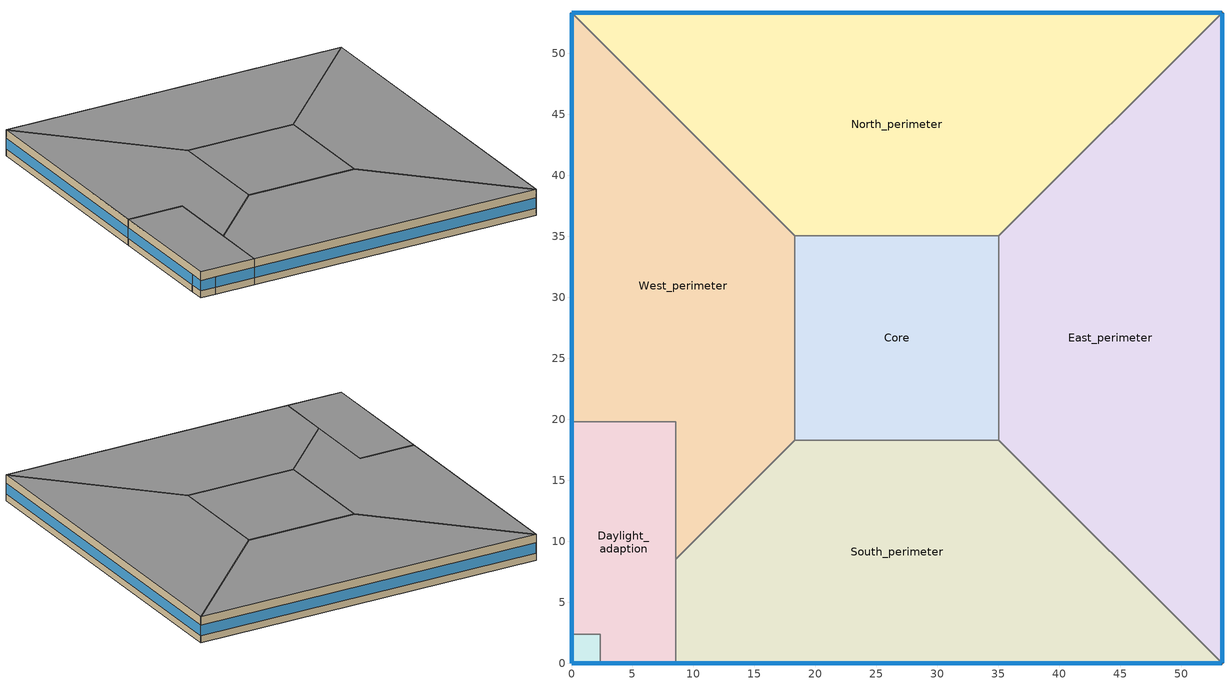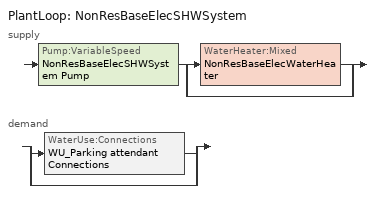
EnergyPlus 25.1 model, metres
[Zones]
Core
 floor ground (FlatRoof_Concrete8in): 35.05,35.05 35.05,18.29 18.29,18.29 18.29,35.05 z0; 35.05,35.05 35.05,18.29 18.29,18.29 18.29,35.05 z3.96
 wall to West_perimeter (IntWall_Concrete4in): 18.29,35.05 18.29,18.29 z0:3.96
 wall to North_perimeter (IntWall_Concrete4in): 35.05,35.05 18.29,35.05 z0:3.96
 wall to East_perimeter (IntWall_Concrete4in): 35.05,18.29 35.05,35.05 z0:3.96
 wall to South_perimeter (IntWall_Concrete4in): 18.29,18.29 35.05,18.29 z0:3.96
Daylight_adaption
 floor ground (FlatRoof_Concrete8in): 8.53,19.81 8.53,0 2.36,0 2.36,2.36 0,2.36 0,19.81 z0; 8.53,19.81 8.53,0 0,0 0,19.81 z3.96
 wall outside (ExtWall_Concrete4in_NoInsulation): 0,0,3.96 0,0,2.65 2.36,0,2.65 2.36,0,0 8.53,0,0 8.53,0,3.96; 0,19.81,3.96 0,19.81,0 0,2.36,0 0,2.36,2.65 0,0,2.65 0,0,3.96
 wall to South_perimeter (IntWall_Concrete4in): 8.53,0 8.53,8.53 z0:3.96
 wall to Parking_attendant (IntWall_Concrete4in): 0,2.36 2.36,2.36 2.36,0 z0:2.65
 wall to West_perimeter (IntWall_Concrete4in): 8.53,8.53 8.53,19.81 0,19.81 z0:3.96
 window (Wall Opening): 2.39,0 8.53,0 / 0,19.8 0,2.36 z1.07:2.65
 roof outside (FlatRoof_Concrete8in): 2.36,0 2.36,2.36 0,2.36 0,0 z2.65
East_perimeter
 floor ground (FlatRoof_Concrete8in): 53.34,53.34 53.34,0 35.05,18.29 35.05,35.05 z0; 53.34,53.34 53.34,0 35.05,18.29 35.05,35.05 z3.96
 wall outside (ExtWall_Concrete4in_NoInsulation): 53.34,0 53.34,53.34 z0:3.96
 wall to South_perimeter (IntWall_Concrete4in): 35.05,18.29 53.34,0 z0:3.96
 wall to North_perimeter (IntWall_Concrete4in): 53.34,53.34 35.05,35.05 z0:3.96
 window (Wall Opening): 53.34,0.03 53.34,53.31 z1.07:2.65
North_perimeter
 floor ground (FlatRoof_Concrete8in): 53.34,53.34 35.05,35.05 18.29,35.05 0,53.34 z3.96; 53.34,53.34 35.05,35.05 18.29,35.05 0,53.34 z0
 wall outside (ExtWall_Concrete4in_NoInsulation): 53.34,53.34 0,53.34 z0:3.96
 wall to West_perimeter (IntWall_Concrete4in): 0,53.34 18.29,35.05 z0:3.96
 window (Wall Opening): 53.31,53.34 0.03,53.34 z1.07:2.65
Parking_attendant
 floor ground (FlatRoof_Concrete8in): 2.36,2.36 2.36,0 0,0 0,2.36 z0
 wall outside (ExtWall_Concrete4in_Insulated): 0,2.36 0,0 2.36,0 z0:2.65
 window (Wall Opening): 0,2.35 0,0.02 z1.07:2.64; 0.02,0 2.35,0 z1.07:2.65
 roof outside (FlatRoof_Concrete8in_Insulated): 2.36,0 2.36,2.36 0,2.36 0,0 z2.65
South_perimeter
 floor ground (FlatRoof_Concrete8in): 35.05,18.29 53.34,0 8.53,0 8.53,8.53 18.29,18.29 z0; 35.05,18.29 53.34,0 8.53,0 8.53,8.53 18.29,18.29 z3.96
 wall outside (ExtWall_Concrete4in_NoInsulation): 8.53,0 53.34,0 z0:3.96
 wall to West_perimeter (IntWall_Concrete4in): 18.29,18.29 8.53,8.53 z0:3.96
 window (Wall Opening): 8.53,0 53.31,0 z1.07:2.65
West_perimeter
 floor ground (FlatRoof_Concrete8in): 0,53.34 18.29,35.05 18.29,18.29 8.53,8.53 8.53,19.81 0,19.81 z0; 0,53.34 18.29,35.05 18.29,18.29 8.53,8.53 8.53,19.81 0,19.81 z3.96
 wall outside (ExtWall_Concrete4in_NoInsulation): 0,53.34 0,19.81 z0:3.96
 window (Wall Opening): 0,53.31 0,19.81 z1.07:2.65
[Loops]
PlantLoop 'NonResBaseElecSHWSystem'
 supply: Pump:VariableSpeed 'NonResBaseElecSHWSystem Pump' > split
  | WaterHeater:Mixed 'NonResBaseElecWaterHeater'
  | bypass
 demand: split
  | WaterUse:Connections 'WU_Parking attendant Connections'
  | bypass
[Building]
Parking: North Axis {deg}=0; Loads Convergence Tolerance Value {W}=0.5; Temperature Convergence Tolerance Value {deltaC}=0.5; Solar Distribution=FullExterior; Maximum Number of Warmup Days=50
[Site:Location]
CALIFORNIA REDWOOD COAST: Latitude {deg}=38.58; Longitude {deg}=-121.49; Time Zone {hr}=-8; Elevation {m}=60.96
[SizingPeriod:DesignDay] Day of Month=21; Dry-Bulb Temperature Range Modifier Type=DefaultMultipliers; Humidity Condition Type=WetBulb; Barometric Pressure {Pa}=100594; Wind Speed {m/s}=2.9; Rain Indicator=No; Snow Indicator=No; Daylight Saving Time Indicator=No
Name | Month | Day Type | Maximum Dry-Bulb Temperature {C} | Daily Dry-Bulb Temperature Range {deltaC} | Wetbulb or DewPoint at Maximum Dry-Bulb {C} | Wind Direction {deg} | Solar Model Indicator | ASHRAE Clear Sky Optical Depth for Beam Irradiance (taub) | ASHRAE Clear Sky Optical Depth for Diffuse Irradiance (taud) | Sky Clearness
CALIFORNIA REDWOOD COAST  August .4% Condns DB=>MCWB | 8 | SummerDesignDay | 21.8 | 6.3 | 16.2 | 340 | ASHRAETau | 0.353 | 2.51
CALIFORNIA REDWOOD COAST  July .4% Condns DB=>MCWB | 7 | SummerDesignDay | 21.2 | 5.8 | 15.9 | 340 | ASHRAETau | 0.364 | 2.473
CALIFORNIA REDWOOD COAST  June .4% Condns DB=>MCWB | 6 | SummerDesignDay | 21.3 | 6.9 | 15.7 | 340 | ASHRAETau | 0.352 | 2.502
CALIFORNIA REDWOOD COAST  November .4% Condns DB=>MCWB | 11 | SummerDesignDay | 20.6 | 8.1 | 13.8 | 340 | ASHRAETau | 0.317 | 2.59
CALIFORNIA REDWOOD COAST  October .4% Condns DB=>MCWB | 10 | SummerDesignDay | 23.9 | 9.1 | 14.4 | 340 | ASHRAETau | 0.336 | 2.562
CALIFORNIA REDWOOD COAST  September .4% Condns DB=>MCWB | 9 | SummerDesignDay | 24.7 | 8.1 | 16.6 | 340 | ASHRAETau | 0.342 | 2.514
CALIFORNIA REDWOOD COAST Ann Htg 99.6% Condns DB | 12 | WinterDesignDay | -0.3 | 0 | -0.3 | 90 | ASHRAEClearSky |  |  | 0
[Site:WaterMainsTemperature]
Calculation Method=Schedule; Temperature Schedule=WaterMainCZ01
[Material] Thermal Absorptance=0.9; Solar Absorptance=0.7
Name | Roughness | Thickness {m} | Conductivity {W/m-K} | Density {kg/m3} | Specific Heat {J/kg-K} | Visible Absorptance
Concrete - 140 lb/ft3 - 4 in. | MediumRough | 0.1016 | 1.9514 | 2239.06 | 921.096 | 0.8
Concrete - 140 lb/ft3 - 8 in. | MediumRough | 0.2032 | 1.9514 | 2239.06 | 921.096 | 0.8
ExtWall_Concrete4in_Insulated Insulation | Smooth | 0.005461 | 0.0230188 | 16.0185 | 1130.436 | 0.7
FlatRoof_Concrete8in_Insulated Insulation | Smooth | 0.0629666 | 0.0230188 | 16.0185 | 1130.436 | 0.7
[WindowMaterial:SimpleGlazingSystem]
Wall Opening Material: U-Factor {W/m2-K}=1.93061; Solar Heat Gain Coefficient=0.22; Visible Transmittance=0.999
[Construction]
ExtWall_Concrete4in_NoInsulation; IntWall_Concrete4in: Concrete - 140 lb/ft3 - 4 in.
FlatRoof_Concrete8in: Concrete - 140 lb/ft3 - 8 in.
Wall Opening: Wall Opening Material
FlatRoof_Concrete8in_Insulated: Concrete - 140 lb/ft3 - 8 in., FlatRoof_Concrete8in_Insulated Insulation
ExtWall_Concrete4in_Insulated: Concrete - 140 lb/ft3 - 4 in., ExtWall_Concrete4in_Insulated Insulation
[Daylighting:Controls] Lighting Control Type=Continuous; Minimum Input Power Fraction for Continuous or ContinuousOff Dimming Control=0.1; Minimum Light Output Fraction for Continuous or ContinuousOff Dimming Control=0.1; Number of Stepped Control Steps=1; Probability Lighting will be Reset When Needed in Manual Stepped Control=1; Glare Calculation Azimuth Angle of View Direction Clockwise from Zone y-Axis {deg}=0; Fraction of Lights Controlled by Reference Point 1=0.093946; Illuminance Setpoint at Reference Point 1 {lux}=37.5; Fraction of Lights Controlled by Reference Point 2=0; Illuminance Setpoint at Reference Point 2 {lux}=50
Name | Zone or Space | Glare Calculation Daylighting Reference Point | Daylighting Reference Point 1 | Daylighting Reference Point 2
East Perimeter Zone DaylightingControls | East_Perimeter | Daylighting Control 1 | Daylighting Control 1 | Daylighting Control 2
North Perimeter Zone DaylightingControls | North_Perimeter | Daylighting Control 3 | Daylighting Control 3 | Daylighting Control 4
South Perimeter Zone DaylightingControls | South_Perimeter | Daylighting Control 5 | Daylighting Control 5 | Daylighting Control 6
West Perimeter Zone DaylightingControls | West_Perimeter | Daylighting Control 7 | Daylighting Control 7 | Daylighting Control 8
[Zone] Type=1; Ceiling Height {m}=autocalculate; Volume {m3}=autocalculate; Part of Total Floor Area=Yes
Name | Multiplier | Floor Area {m2}
Core | 3 | 562.114
East_perimeter; North_perimeter; South_perimeter; West_perimeter | 3 | 1282.19
Daylight_adaption | 1 | 169.096
Parking_attendant | 1 | 3.71612
[People] Number of People Calculation Method=People/Area; Fraction Radiant=0.3; Sensible Heat Fraction=autocalculate; Carbon Dioxide Generation Rate {m3/s-W}=3.82e-08; Enable ASHRAE 55 Comfort Warnings=No; Mean Radiant Temperature Calculation Type=EnclosureAveraged; Clothing Insulation Calculation Method=ClothingInsulationSchedule; Cold Stress Temperature Threshold {C}=15.56; Heat Stress Temperature Threshold {C}=30
Name | Zone or ZoneList or Space or SpaceList | Number of People Schedule | People per Floor Area {person/m2} | Activity Level Schedule
People_Daylight_adaption | Daylight_adaption | ParkingOccupancy | 0.0538196 | ParkingPeopleActivityLevel
People_Parking_attendant | Parking_attendant | ParkingTicketAttendantOccupancy | 0.182987 | RetailSalePeopleActivityLevel
[Lights] Design Level Calculation Method=Watts/Area; Return Air Fraction=0; Fraction Radiant=0.58; Fraction Visible=0; Fraction Replaceable=1; Return Air Fraction Calculated from Plenum Temperature=No; Return Air Fraction Function of Plenum Temperature Coefficient 1=0; Return Air Fraction Function of Plenum Temperature Coefficient 2 {1/K}=0
Name | Zone or ZoneList or Space or SpaceList | Schedule | Watts per Floor Area {W/m2}
Lights_Daylight_adaption | Daylight_adaption | ParkingLights | 8.07293
Lights_Parking_attendant | Parking_attendant | ParkingTicketAttendantLights | 12.9167
[ElectricEquipment]
Equip_Parking_attendant: Zone or ZoneList or Space or SpaceList=Parking_attendant; Schedule=ParkingTicketAttendantElecEquipment; Design Level Calculation Method=Watts/Area; Watts per Floor Area {W/m2}=4.30556; Fraction Latent=0; Fraction Radiant=0.2; Fraction Lost=0
[ZoneInfiltration:DesignFlowRate]
Infil_Parking_attendant: Zone or ZoneList or Space or SpaceList=Parking_attendant; Schedule=ParkingTicketAttendantInfiltration; Design Flow Rate Calculation Method=Flow/ExteriorWallArea; Flow Rate per Exterior Surface Area {m3/s-m2}=0.2352; Constant Term Coefficient=1; Temperature Term Coefficient=0; Velocity Term Coefficient=0.224052; Velocity Squared Term Coefficient=0; Density Basis=Outdoor
[Exterior:Lights] Control Option=AstronomicalClock
Name | Schedule | Design Level {W}
ExtLights_Motion_Parking | ParkingExtLightingMotionCtrl | 200
ExtLights_NonMotion_Parking | ParkingExtLightingNonMotionCtrl | 782.541
[DesignSpecification:OutdoorAir]
DSOA_Parking_attendant: Outdoor Air Method=Maximum; Outdoor Air Flow per Person {m3/s-person}=0.00707921; Outdoor Air Flow per Zone Floor Area {m3/s-m2}=0.001016; Outdoor Air Flow per Zone {m3/s}=0; Outdoor Air Flow Air Changes per Hour {1/hr}=0; Outdoor Air Schedule=ParkingTicketAttendantHVACAvail
[Sizing:Plant]
NonResBaseElecSHWSystem: Loop Type=Heating; Design Loop Exit Temperature {C}=57.2222; Loop Design Temperature Difference {deltaC}=44.4444; Sizing Option=NonCoincident; Zone Timesteps in Averaging Window=1
[ZoneControl:Thermostat]
ZC_Parking_attendant: Zone or ZoneList=Parking_attendant; Control Type Schedule=Parking_attendant Zn Thermostat Schedule; Control 1=TSDSP_Parking_attendant; Temperature Difference Between Cutout And Setpoint {deltaC}=0
[ThermostatSetpoint:SingleHeating]
TSDSP_Parking_attendant: Setpoint Temperature Schedule=ParkingTicketAttendantHtgSetpt
[Pump:VariableSpeed]
NonResBaseElecSHWSystem Pump: Design Maximum Flow Rate {m3/s}=Autosize; Design Pump Head {Pa}=179352; Design Power Consumption {W}=Autosize; Motor Efficiency=0.9; Fraction of Motor Inefficiencies to Fluid Stream=0; Coefficient 1 of the Part Load Performance Curve=0; Coefficient 2 of the Part Load Performance Curve=1; Coefficient 3 of the Part Load Performance Curve=0; Coefficient 4 of the Part Load Performance Curve=0; Design Minimum Flow Rate {m3/s}=0; Pump Control Type=Continuous; Design Power Sizing Method=PowerPerFlowPerPressure; Design Electric Power per Unit Flow Rate {W/(m3/s)}=348701.1; Design Shaft Power per Unit Flow Rate per Unit Head {W/((m3/s)-Pa)}=1.28205; Design Minimum Flow Rate Fraction=0
[WaterHeater:Mixed]
NonResBaseElecWaterHeater: Tank Volume {m3}=0.113562; Setpoint Temperature Schedule=SHWSystemSetpointTemp135; Deadband Temperature Difference {deltaC}=2; Maximum Temperature Limit {C}=82; Heater Control Type=Cycle; Heater Maximum Capacity {W}=8743.99; Heater Minimum Capacity {W}=0; Heater Ignition Minimum Flow Rate {m3/s}=0; Heater Ignition Delay {s}=0; Heater Fuel Type=Electricity; Heater Thermal Efficiency=1; Off Cycle Parasitic Fuel Consumption Rate {W}=0; Off Cycle Parasitic Heat Fraction to Tank=0; On Cycle Parasitic Fuel Consumption Rate {W}=0; On Cycle Parasitic Heat Fraction to Tank=0; Ambient Temperature Indicator=Schedule; Ambient Temperature Schedule=WaterHeaterAmbientTemp; Off Cycle Loss Coefficient to Ambient Temperature {W/K}=1.58385; Off Cycle Loss Fraction to Zone=1; On Cycle Loss Coefficient to Ambient Temperature {W/K}=1.58385; On Cycle Loss Fraction to Zone=1; Use Side Effectiveness=1; Source Side Effectiveness=1; Use Side Design Flow Rate {m3/s}=autosize; Source Side Design Flow Rate {m3/s}=autosize; Indirect Water Heating Recovery Time {hr}=1.5; Source Side Flow Control Mode=IndirectHeatPrimarySetpoint
[PlantLoop]
NonResBaseElecSHWSystem: Fluid Type=Water; Plant Equipment Operation Scheme=NonResBaseElecSHWSystem Operation Schemes; Maximum Loop Temperature {C}=100; Minimum Loop Temperature {C}=0; Maximum Loop Flow Rate {m3/s}=Autosize; Minimum Loop Flow Rate {m3/s}=0; Plant Loop Volume {m3}=Autocalculate; Load Distribution Scheme=Optimal; Plant Loop Demand Calculation Scheme=SingleSetpoint; Common Pipe Simulation=None; Pressure Simulation Type=None; Loop Circulation Time {minutes}=2
[PlantEquipmentList]
NonResBaseElecSHWSystem Equipment List: NonResBaseElecWaterHeater
[PlantEquipmentOperation:HeatingLoad]
NonResBaseElecSHWSystem Heating Operation Scheme: Load Range 1 Lower Limit {W}=0; Load Range 1 Upper Limit {W}=1000000000; Range 1 Equipment List=NonResBaseElecSHWSystem Equipment List
[PlantEquipmentOperationSchemes]
NonResBaseElecSHWSystem Operation Schemes: Control Scheme 1=NonResBaseElecSHWSystem Heating Operation Scheme; Control Scheme 1 Schedule=Always On Discrete
[SetpointManager:Scheduled]
NonResBaseElecSHWSystem SPM Scheduled: Control Variable=Temperature; Schedule=TargetSHWTemp135; Setpoint Node or NodeList=NonResBaseElecSHWSystem Supply Mixer Outlet Node
[WaterUse:Equipment]
WU_Parking attendant: Peak Flow Rate {m3/s}=1.28865e-07; Flow Rate Fraction Schedule=ParkingTicketAttendantServiceHotWater; Target Temperature Schedule=TargetSHWTemp135; Zone=Parking_attendant
[WaterUse:Connections]
WU_Parking attendant Connections: Drain Water Heat Exchanger Type=None; Drain Water Heat Exchanger Destination=Plant; Water Use Equipment 1=WU_Parking attendant
[Sizing:Zone]
Parking_attendant: Zone Cooling Design Supply Air Temperature Input Method=TemperatureDifference; Zone Cooling Design Supply Air Temperature {C}=14; Zone Cooling Design Supply Air Temperature Difference {deltaC}=11.1111; Zone Heating Design Supply Air Temperature Input Method=TemperatureDifference; Zone Heating Design Supply Air Temperature {C}=40; Zone Heating Design Supply Air Temperature Difference {deltaC}=13.8889; Zone Cooling Design Supply Air Humidity Ratio {kgWater/kgDryAir}=0.0085; Zone Heating Design Supply Air Humidity Ratio {kgWater/kgDryAir}=0.008; Design Specification Outdoor Air Object=DSOA_Parking_attendant; Zone Heating Sizing Factor=1; Zone Cooling Sizing Factor=1; Cooling Design Air Flow Method=DesignDay; Cooling Design Air Flow Rate {m3/s}=0; Cooling Minimum Air Flow per Zone Floor Area {m3/s-m2}=0; Cooling Minimum Air Flow {m3/s}=0; Cooling Minimum Air Flow Fraction=0; Heating Design Air Flow Method=DesignDay; Heating Design Air Flow Rate {m3/s}=0; Heating Maximum Air Flow per Zone Floor Area {m3/s-m2}=0; Heating Maximum Air Flow {m3/s}=0; Heating Maximum Air Flow Fraction=0; Account for Dedicated Outdoor Air System=No; Zone Load Sizing Method=Sensible Load Only No Latent Load; Zone Latent Cooling Design Supply Air Humidity Ratio Input Method=HumidityRatioDifference; Zone Cooling Design Supply Air Humidity Ratio Difference {kgWater/kgDryAir}=0.005; Zone Latent Heating Design Supply Air Humidity Ratio Input Method=HumidityRatioDifference; Zone Humidification Design Supply Air Humidity Ratio Difference {kgWater/kgDryAir}=0.005; Type of Space Sum to Use=Coincident
[ZoneHVAC:UnitHeater]
Parking attendant Electric UH: Availability Schedule=Always On Discrete; Supply Air Fan=UH Fan; Maximum Supply Air Flow Rate {m3/s}=autosize; Heating Coil=Electric UH CoilHtg; Supply Air Fan Operation During No Heating=Yes; Heating Convergence Tolerance=0.001
[Zone equipment]
Parking_attendant: Parking attendant Electric UH
[Fan:OnOff]
UH Fan: Availability Schedule=ParkingTicketAttendantHVACAvail; Fan Total Efficiency=0.6; Pressure Rise {Pa}=600; Maximum Flow Rate {m3/s}=autosize; Motor Efficiency=0.8; Motor In Airstream Fraction=1
[Coil:Heating:Electric]
Electric UH CoilHtg: Availability Schedule=Always On Discrete; Efficiency=1; Nominal Capacity {W}=autosize
[SetpointManager:SingleZone:Heating]
Setpoint Manager Single Zone Heating: Control Variable=Temperature; Minimum Supply Air Temperature {C}=12.7778; Maximum Supply Air Temperature {C}=35; Control Zone=Parking_attendant; Setpoint Node or NodeList=ParkingAtt UH HtgCoil Outlet
[Schedule:Day:Hourly]
WaterHeaterAmbientTempDaily: 20, 20, 20, 20, 20, 20, 20, 20, 20, 20, 20, 20, 20, 20, 20, 20, 20, 20, 20, 20, 20, 20, 20, 20
SHWSystemSetpointTemp135Daily; TargetSHWTemp135Daily: 57.2, 57.2, 57.2, 57.2, 57.2, 57.2, 57.2, 57.2, 57.2, 57.2, 57.2, 57.2, 57.2, 57.2, 57.2, 57.2, 57.2, 57.2, 57.2, 57.2, 57.2, 57.2, 57.2, 57.2
RetailSalePeopleActivityLevelWD; RetailSalePeopleActivityLevelSat; RetailSalePeopleActivityLevelSun: 131.9, 131.9, 131.9, 131.9, 131.9, 131.9, 131.9, 131.9, 131.9, 131.9, 131.9, 131.9, 131.9, 131.9, 131.9, 131.9, 131.9, 131.9, 131.9, 131.9, 131.9, 131.9, 131.9, 131.9
ParkingOccupancyWD; ParkingOccupancySat; ParkingOccupancySun; ParkingTicketAttendantOccupancySun; ParkingTicketAttendantLightsSun; ParkingTicketAttendantElecEquipmentSun; ParkingTicketAttendantServiceHotWaterWD; ParkingTicketAttendantServiceHotWaterSat; ParkingTicketAttendantServiceHotWaterSun; ParkingTicketAttendantHVACAvailSun: 0, 0, 0, 0, 0, 0, 0, 0, 0, 0, 0, 0, 0, 0, 0, 0, 0, 0, 0, 0, 0, 0, 0, 0
ParkingLightsWD: 0.5, 0.5, 0.5, 0.5, 0.5, 0.5, 1, 1, 1, 1, 1, 1, 1, 1, 1, 1, 1, 1, 1, 1, 1, 1, 0.5, 0.5
ParkingLightsSat: 0.5, 0.5, 0.5, 0.5, 0.5, 0.5, 1, 1, 1, 1, 1, 1, 1, 1, 1, 1, 1, 0.5, 0.5, 0.5, 0.5, 0.5, 0.5, 0.5
ParkingLightsSun: 0.5, 0.5, 0.5, 0.5, 0.5, 0.5, 0.5, 0.5, 0.5, 0.5, 0.5, 0.5, 0.5, 0.5, 0.5, 0.5, 0.5, 0.5, 0.5, 0.5, 0.5, 0.5, 0.5, 0.5
ParkingTicketAttendantOccupancyWD; ParkingTicketAttendantLightsWD; ParkingTicketAttendantElecEquipmentWD; ParkingTicketAttendantHVACAvailWD: 0, 0, 0, 0, 0, 0, 1, 1, 1, 1, 1, 1, 1, 1, 1, 1, 1, 0, 0, 0, 0, 0, 0, 0
ParkingTicketAttendantOccupancySat; ParkingTicketAttendantLightsSat; ParkingTicketAttendantElecEquipmentSat; ParkingTicketAttendantHVACAvailSat: 0, 0, 0, 0, 0, 0, 0, 1, 1, 1, 1, 1, 1, 1, 1, 0, 0, 0, 0, 0, 0, 0, 0, 0
ParkingTicketAttendantInfiltrationWD: 1, 1, 1, 1, 1, 1, 0.25, 0.25, 0.25, 0.25, 0.25, 0.25, 0.25, 0.25, 0.25, 0.25, 0.25, 1, 1, 1, 1, 1, 1, 1
ParkingTicketAttendantInfiltrationSat: 1, 1, 1, 1, 1, 1, 1, 0.25, 0.25, 0.25, 0.25, 0.25, 0.25, 0.25, 0.25, 1, 1, 1, 1, 1, 1, 1, 1, 1
ParkingTicketAttendantInfiltrationSun; ParkingExtLightingNonMotionCtrlWD; ParkingExtLightingNonMotionCtrlSat; ParkingExtLightingNonMotionCtrlSun: 1, 1, 1, 1, 1, 1, 1, 1, 1, 1, 1, 1, 1, 1, 1, 1, 1, 1, 1, 1, 1, 1, 1, 1
ParkingTicketAttendantHtgSetptWD: 15.56, 15.56, 15.56, 15.56, 15.56, 15.56, 21.11, 21.11, 21.11, 21.11, 21.11, 21.11, 21.11, 21.11, 21.11, 21.11, 21.11, 15.56, 15.56, 15.56, 15.56, 15.56, 15.56, 15.56
ParkingTicketAttendantHtgSetptSat: 15.56, 15.56, 15.56, 15.56, 15.56, 15.56, 15.56, 21.11, 21.11, 21.11, 21.11, 21.11, 21.11, 21.11, 21.11, 15.56, 15.56, 15.56, 15.56, 15.56, 15.56, 15.56, 15.56, 15.56
ParkingTicketAttendantHtgSetptSun: 15.56, 15.56, 15.56, 15.56, 15.56, 15.56, 15.56, 15.56, 15.56, 15.56, 15.56, 15.56, 15.56, 15.56, 15.56, 15.56, 15.56, 15.56, 15.56, 15.56, 15.56, 15.56, 15.56, 15.56
ParkingExtLightingMotionCtrlWD: 0, 0, 0, 0, 0, 1, 1, 1, 1, 1, 1, 1, 1, 1, 1, 1, 1, 1, 1, 1, 1, 1, 0, 0
ParkingExtLightingMotionCtrlSat; ParkingExtLightingMotionCtrlSun: 0, 0, 0, 0, 0, 1, 1, 1, 1, 1, 1, 1, 1, 1, 1, 1, 1, 1, 1, 1, 1, 1, 1, 1
ParkingPeopleActivityLevelWD; ParkingPeopleActivityLevelSat; ParkingPeopleActivityLevelSun: 146.5, 146.5, 146.5, 146.5, 146.5, 146.5, 146.5, 146.5, 146.5, 146.5, 146.5, 146.5, 146.5, 146.5, 146.5, 146.5, 146.5, 146.5, 146.5, 146.5, 146.5, 146.5, 146.5, 146.5
[Schedule:Week:Daily]
WaterHeaterAmbientTempWk: WaterHeaterAmbientTempDaily, WaterHeaterAmbientTempDaily, WaterHeaterAmbientTempDaily, WaterHeaterAmbientTempDaily, WaterHeaterAmbientTempDaily, WaterHeaterAmbientTempDaily, WaterHeaterAmbientTempDaily, WaterHeaterAmbientTempDaily, WaterHeaterAmbientTempDaily, WaterHeaterAmbientTempDaily, WaterHeaterAmbientTempDaily, WaterHeaterAmbientTempDaily
SHWSystemSetpointTemp135Wk: SHWSystemSetpointTemp135Daily, SHWSystemSetpointTemp135Daily, SHWSystemSetpointTemp135Daily, SHWSystemSetpointTemp135Daily, SHWSystemSetpointTemp135Daily, SHWSystemSetpointTemp135Daily, SHWSystemSetpointTemp135Daily, SHWSystemSetpointTemp135Daily, SHWSystemSetpointTemp135Daily, SHWSystemSetpointTemp135Daily, SHWSystemSetpointTemp135Daily, SHWSystemSetpointTemp135Daily
TargetSHWTemp135Wk: TargetSHWTemp135Daily, TargetSHWTemp135Daily, TargetSHWTemp135Daily, TargetSHWTemp135Daily, TargetSHWTemp135Daily, TargetSHWTemp135Daily, TargetSHWTemp135Daily, TargetSHWTemp135Daily, TargetSHWTemp135Daily, TargetSHWTemp135Daily, TargetSHWTemp135Daily, TargetSHWTemp135Daily
ParkingPeopleActivityLevelWk: ParkingPeopleActivityLevelSun, ParkingPeopleActivityLevelWD, ParkingPeopleActivityLevelWD, ParkingPeopleActivityLevelWD, ParkingPeopleActivityLevelWD, ParkingPeopleActivityLevelWD, ParkingPeopleActivityLevelSat, ParkingPeopleActivityLevelSun, ParkingPeopleActivityLevelWD, ParkingPeopleActivityLevelWD, ParkingPeopleActivityLevelSun, ParkingPeopleActivityLevelSun
RetailSalePeopleActivityLevelWk: RetailSalePeopleActivityLevelSun, RetailSalePeopleActivityLevelWD, RetailSalePeopleActivityLevelWD, RetailSalePeopleActivityLevelWD, RetailSalePeopleActivityLevelWD, RetailSalePeopleActivityLevelWD, RetailSalePeopleActivityLevelSat, RetailSalePeopleActivityLevelSun, RetailSalePeopleActivityLevelWD, RetailSalePeopleActivityLevelWD, RetailSalePeopleActivityLevelSun, RetailSalePeopleActivityLevelSun
ParkingExtLightingMotionCtrlWk: ParkingExtLightingMotionCtrlSun, ParkingExtLightingMotionCtrlWD, ParkingExtLightingMotionCtrlWD, ParkingExtLightingMotionCtrlWD, ParkingExtLightingMotionCtrlWD, ParkingExtLightingMotionCtrlWD, ParkingExtLightingMotionCtrlSat, ParkingExtLightingMotionCtrlSun, ParkingExtLightingMotionCtrlWD, ParkingExtLightingMotionCtrlWD, ParkingExtLightingMotionCtrlSun, ParkingExtLightingMotionCtrlSun
ParkingExtLightingNonMotionCtrlWk: ParkingExtLightingNonMotionCtrlSun, ParkingExtLightingNonMotionCtrlWD, ParkingExtLightingNonMotionCtrlWD, ParkingExtLightingNonMotionCtrlWD, ParkingExtLightingNonMotionCtrlWD, ParkingExtLightingNonMotionCtrlWD, ParkingExtLightingNonMotionCtrlSat, ParkingExtLightingNonMotionCtrlSun, ParkingExtLightingNonMotionCtrlWD, ParkingExtLightingNonMotionCtrlWD, ParkingExtLightingNonMotionCtrlSun, ParkingExtLightingNonMotionCtrlSun
ParkingLightsWk: ParkingLightsSun, ParkingLightsWD, ParkingLightsWD, ParkingLightsWD, ParkingLightsWD, ParkingLightsWD, ParkingLightsSat, ParkingLightsSun, ParkingLightsWD, ParkingLightsWD, ParkingLightsSun, ParkingLightsSun
ParkingOccupancyWk: ParkingOccupancySun, ParkingOccupancyWD, ParkingOccupancyWD, ParkingOccupancyWD, ParkingOccupancyWD, ParkingOccupancyWD, ParkingOccupancySat, ParkingOccupancySun, ParkingOccupancyWD, ParkingOccupancyWD, ParkingOccupancySun, ParkingOccupancySun
ParkingTicketAttendantElecEquipmentWk: ParkingTicketAttendantElecEquipmentSun, ParkingTicketAttendantElecEquipmentWD, ParkingTicketAttendantElecEquipmentWD, ParkingTicketAttendantElecEquipmentWD, ParkingTicketAttendantElecEquipmentWD, ParkingTicketAttendantElecEquipmentWD, ParkingTicketAttendantElecEquipmentSat, ParkingTicketAttendantElecEquipmentSun, ParkingTicketAttendantElecEquipmentWD, ParkingTicketAttendantElecEquipmentWD, ParkingTicketAttendantElecEquipmentSun, ParkingTicketAttendantElecEquipmentSun
ParkingTicketAttendantHVACAvailWk: ParkingTicketAttendantHVACAvailSun, ParkingTicketAttendantHVACAvailWD, ParkingTicketAttendantHVACAvailWD, ParkingTicketAttendantHVACAvailWD, ParkingTicketAttendantHVACAvailWD, ParkingTicketAttendantHVACAvailWD, ParkingTicketAttendantHVACAvailSat, ParkingTicketAttendantHVACAvailSun, ParkingTicketAttendantHVACAvailWD, ParkingTicketAttendantHVACAvailWD, ParkingTicketAttendantHVACAvailSun, ParkingTicketAttendantHVACAvailSun
ParkingTicketAttendantHtgSetptWk: ParkingTicketAttendantHtgSetptSun, ParkingTicketAttendantHtgSetptWD, ParkingTicketAttendantHtgSetptWD, ParkingTicketAttendantHtgSetptWD, ParkingTicketAttendantHtgSetptWD, ParkingTicketAttendantHtgSetptWD, ParkingTicketAttendantHtgSetptSat, ParkingTicketAttendantHtgSetptSun, ParkingTicketAttendantHtgSetptWD, ParkingTicketAttendantHtgSetptWD, ParkingTicketAttendantHtgSetptSun, ParkingTicketAttendantHtgSetptSun
ParkingTicketAttendantInfiltrationWk: ParkingTicketAttendantInfiltrationSun, ParkingTicketAttendantInfiltrationWD, ParkingTicketAttendantInfiltrationWD, ParkingTicketAttendantInfiltrationWD, ParkingTicketAttendantInfiltrationWD, ParkingTicketAttendantInfiltrationWD, ParkingTicketAttendantInfiltrationSat, ParkingTicketAttendantInfiltrationSun, ParkingTicketAttendantInfiltrationWD, ParkingTicketAttendantInfiltrationWD, ParkingTicketAttendantInfiltrationSun, ParkingTicketAttendantInfiltrationSun
ParkingTicketAttendantLightsWk: ParkingTicketAttendantLightsSun, ParkingTicketAttendantLightsWD, ParkingTicketAttendantLightsWD, ParkingTicketAttendantLightsWD, ParkingTicketAttendantLightsWD, ParkingTicketAttendantLightsWD, ParkingTicketAttendantLightsSat, ParkingTicketAttendantLightsSun, ParkingTicketAttendantLightsWD, ParkingTicketAttendantLightsWD, ParkingTicketAttendantLightsSun, ParkingTicketAttendantLightsSun
ParkingTicketAttendantOccupancyWk: ParkingTicketAttendantOccupancySun, ParkingTicketAttendantOccupancyWD, ParkingTicketAttendantOccupancyWD, ParkingTicketAttendantOccupancyWD, ParkingTicketAttendantOccupancyWD, ParkingTicketAttendantOccupancyWD, ParkingTicketAttendantOccupancySat, ParkingTicketAttendantOccupancySun, ParkingTicketAttendantOccupancyWD, ParkingTicketAttendantOccupancyWD, ParkingTicketAttendantOccupancySun, ParkingTicketAttendantOccupancySun
ParkingTicketAttendantServiceHotWaterWk: ParkingTicketAttendantServiceHotWaterSun, ParkingTicketAttendantServiceHotWaterWD, ParkingTicketAttendantServiceHotWaterWD, ParkingTicketAttendantServiceHotWaterWD, ParkingTicketAttendantServiceHotWaterWD, ParkingTicketAttendantServiceHotWaterWD, ParkingTicketAttendantServiceHotWaterSat, ParkingTicketAttendantServiceHotWaterSun, ParkingTicketAttendantServiceHotWaterWD, ParkingTicketAttendantServiceHotWaterWD, ParkingTicketAttendantServiceHotWaterSun, ParkingTicketAttendantServiceHotWaterSun
[Schedule:Year]
WaterHeaterAmbientTemp: WaterHeaterAmbientTempWk, 1, 1, 12, 31
SHWSystemSetpointTemp135: SHWSystemSetpointTemp135Wk, 1, 1, 12, 31
TargetSHWTemp135: TargetSHWTemp135Wk, 1, 1, 12, 31
ParkingPeopleActivityLevel: ParkingPeopleActivityLevelWk, 1, 1, 12, 31
RetailSalePeopleActivityLevel: RetailSalePeopleActivityLevelWk, 1, 1, 12, 31
ParkingExtLightingMotionCtrl: ParkingExtLightingMotionCtrlWk, 1, 1, 12, 31
ParkingExtLightingNonMotionCtrl: ParkingExtLightingNonMotionCtrlWk, 1, 1, 12, 31
ParkingLights: ParkingLightsWk, 1, 1, 12, 31
ParkingOccupancy: ParkingOccupancyWk, 1, 1, 12, 31
ParkingTicketAttendantElecEquipment: ParkingTicketAttendantElecEquipmentWk, 1, 1, 12, 31
ParkingTicketAttendantHVACAvail: ParkingTicketAttendantHVACAvailWk, 1, 1, 12, 31
ParkingTicketAttendantHtgSetpt: ParkingTicketAttendantHtgSetptWk, 1, 1, 12, 31
ParkingTicketAttendantInfiltration: ParkingTicketAttendantInfiltrationWk, 1, 1, 12, 31
ParkingTicketAttendantLights: ParkingTicketAttendantLightsWk, 1, 1, 12, 31
ParkingTicketAttendantOccupancy: ParkingTicketAttendantOccupancyWk, 1, 1, 12, 31
ParkingTicketAttendantServiceHotWater: ParkingTicketAttendantServiceHotWaterWk, 1, 1, 12, 31
[Schedule:Constant]
Always On Discrete: Hourly Value=1
[Schedule:Compact]
Parking_attendant Zn Thermostat Schedule: Through: 12/31, For: AllDays, Until: 24:00, 1
WaterMainCZ01: Through: 1/31, For: AllDays, Until: 24:00, 9, Through: 2/28, For: AllDays, Until: 24:00, 9.28, Through: 3/31, For: AllDays, Until: 24:00, 8.83, Through: 4/30, For: AllDays, Until: 24:00, 9.22, Through: 5/31, For: AllDays, Until: 24:00, 8.94, Through: 6/30, For: AllDays, Until: 24:00, 9.94, Through: 7/31, For: AllDays, Until: 24:00, 10.39, Through: 8/31, For: AllDays, Until: 24:00, 10.78, Through: 9/30, For: AllDays, Until: 24:00, 10.83, Through: 10/31, For: AllDays, Until: 24:00, 10.39, Through: 11/30, For: AllDays, Until: 24:00, 9.94, Through: 12/31, For: AllDays, Until: 24:00, 9.17
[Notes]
From counter.inc created by EP-Launch when running groups of files
Output files                          Parking_T24-1978-1997-V2_1_Redwood Coast
Run description                       T24-1978-1997-V2: 1: Redwood Coast
Parent Run
Run Flag                              True
Weather                               USA_CA_725945_ARCATA-AP_TMY_2000-2020K.epw
Default equipment values. May be overridden by later values.
End of default equipment values.
City                                            Redwood Coast
